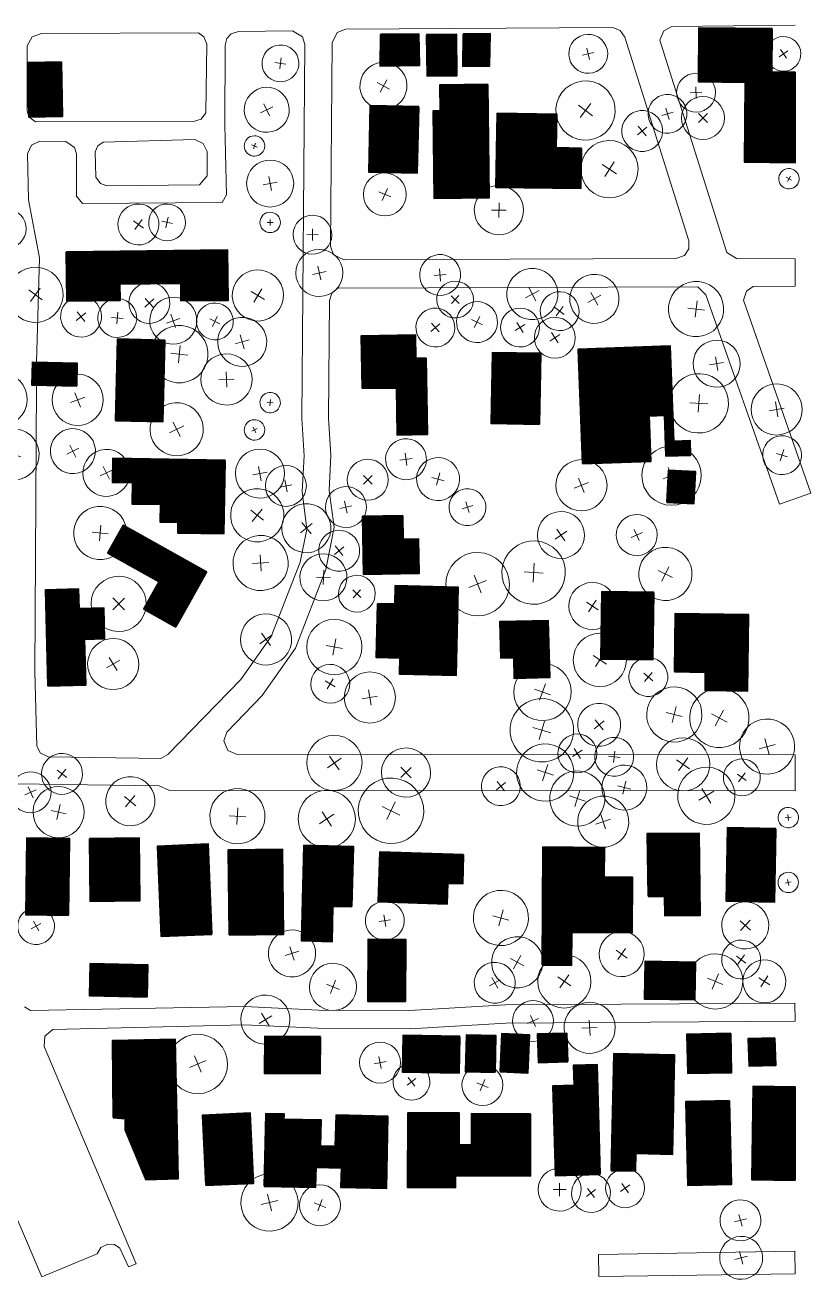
# Model space of a CAD drawing. Header units: metres. Extents: x -391 to 391, y -347 to 344.
# Drawn here: x 218.2 to 391.1, y -337 to -59.9 of the extents above; entities that cross this region are included whole.
import ezdxf

# ---------------------------------------------------------------- set-up
doc = ezdxf.new("R2010")
doc.units = ezdxf.units.M
for name, color, linetype, lineweight, true_color in [('ROADS', 251, 'Continuous', 18, 0x333333), ('ROOFS', 251, 'Continuous', 40, 0x000000), ('ROOFS_FILL', 255, 'Continuous', 0, 0xffffff), ('TREES', 251, 'Continuous', 9, 0x555555)]:
    doc.layers.add(name, color=color, linetype=linetype, lineweight=lineweight, true_color=true_color)

# ---------------------------------------------------------------- blocks, each defined once
blk = doc.blocks.new('TREE_0_52BACD')
at = {"layer": 'TREES'}
for points in [[(6.01, 0), (5.89, -1.17), (5.55, -2.3), (5, -3.34), (4.25, -4.25), (3.34, -5), (2.3, -5.55), (1.17, -5.89), (0, -6.01), (-1.17, -5.89), (-2.3, -5.55), (-3.34, -5), (-4.25, -4.25), (-5, -3.34), (-5.55, -2.3), (-5.89, -1.17), (-6.01, 0), (-5.89, 1.17), (-5.55, 2.3), (-5, 3.34), (-4.25, 4.25), (-3.34, 5), (-2.3, 5.55), (-1.17, 5.89), (0, 6.01), (1.17, 5.89), (2.3, 5.55), (3.34, 5), (4.25, 4.25), (5, 3.34), (5.55, 2.3), (5.89, 1.17), (6.01, 0)], [(-1.8, 0), (1.8, 0)], [(0, 1.8), (0, -1.8)]]:
    blk.add_lwpolyline(points, dxfattribs=at)

msp = doc.modelspace()

# ---------------------------------------------------------------- hatches: boundary and pattern name
at = {"layer": 'ROOFS_FILL'}
h = msp.add_hatch(dxfattribs=at)
h.set_pattern_fill('SOLID')
h.paths.add_polyline_path([(382.59, -60.72), (366.47, -60.59), (366.37, -72.37), (376.66, -72.46), (376.5, -90.06), (387.64, -90.16), (387.64, -70.35), (382.51, -70.31), (382.59, -60.72)])
h = msp.add_hatch(dxfattribs=at)
h.set_pattern_fill('SOLID')
h.paths.add_polyline_path([(296.42, -62.01), (296.33, -68.93), (304.94, -68.77), (304.81, -61.94), (296.42, -62.01)])
h = msp.add_hatch(dxfattribs=at)
h.set_pattern_fill('SOLID')
h.paths.add_polyline_path([(306.53, -62.07), (306.66, -71.07), (313.22, -71), (313.09, -61.97), (306.53, -62.07)])
h = msp.add_hatch(dxfattribs=at)
h.set_pattern_fill('SOLID')
h.paths.add_polyline_path([(314.55, -61.94), (314.53, -68.96), (320.37, -68.91), (320.5, -61.84), (314.55, -61.94)])
h = msp.add_hatch(dxfattribs=at)
h.set_pattern_fill('SOLID')
h.paths.add_polyline_path([(226.18, -68.1), (218.79, -68.22), (218.98, -80.13), (226.37, -80.01), (226.18, -68.1)])
h = msp.add_hatch(dxfattribs=at)
h.set_pattern_fill('SOLID')
h.paths.add_polyline_path([(320, -73.01), (309.46, -73.13), (309.52, -78.83), (307.96, -78.85), (308.18, -98.01), (320.28, -97.87), (320, -73.01)])
h = msp.add_hatch(dxfattribs=at)
h.set_pattern_fill('SOLID')
h.paths.add_polyline_path([(304.8, -77.93), (294.14, -77.7), (293.83, -92.2), (304.49, -92.43), (304.8, -77.93)])
h = msp.add_hatch(dxfattribs=at)
h.set_pattern_fill('SOLID')
h.paths.add_polyline_path([(340.64, -87.06), (335.07, -86.98), (335.18, -79.6), (322.04, -79.41), (321.8, -95.59), (340.52, -95.86), (340.64, -87.06)])
h = msp.add_hatch(dxfattribs=at)
h.set_pattern_fill('SOLID')
h.paths.add_polyline_path([(227.22, -109.91), (227.36, -120.66), (239.05, -120.5), (239.01, -116.88), (252.41, -116.71), (252.45, -120.59), (262.85, -120.46), (262.71, -109.45), (227.22, -109.91)])
h = msp.add_hatch(dxfattribs=at)
h.set_pattern_fill('SOLID')
h.paths.add_polyline_path([(238.05, -146.96), (248.44, -147.23), (248.92, -129.37), (238.52, -129.1), (238.05, -146.96)])
h = msp.add_hatch(dxfattribs=at)
h.set_pattern_fill('SOLID')
h.paths.add_polyline_path([(292.36, -139.89), (299.89, -139.77), (300.08, -150.13), (306.7, -150.01), (306.42, -133.32), (304.2, -133.35), (304.12, -128.17), (292.16, -128.38), (292.36, -139.89)])
h = msp.add_hatch(dxfattribs=at)
h.set_pattern_fill('SOLID')
h.paths.add_polyline_path([(331.4, -147.77), (331.67, -132.24), (321.02, -132.05), (320.74, -147.59), (331.4, -147.77)])
h = msp.add_hatch(dxfattribs=at)
h.set_pattern_fill('SOLID')
h.paths.add_polyline_path([(340.82, -156.46), (355.87, -155.91), (355.51, -145.95), (358.89, -145.83), (359.21, -154.76), (364.66, -154.57), (364.55, -151.47), (360.92, -151.6), (360.16, -130.64), (339.91, -131.36), (340.82, -156.46)])
h = msp.add_hatch(dxfattribs=at)
h.set_pattern_fill('SOLID')
h.paths.add_polyline_path([(229.54, -139.31), (229.64, -134.39), (219.78, -134.18), (219.67, -139.11), (229.54, -139.31)])
h = msp.add_hatch(dxfattribs=at)
h.set_pattern_fill('SOLID')
h.paths.add_polyline_path([(262.16, -155.79), (237.47, -155.37), (237.38, -160.55), (241.8, -160.63), (241.73, -165.29), (247.97, -165.39), (247.9, -169.28), (251.79, -169.34), (251.76, -171.67), (261.89, -171.84), (262.16, -155.79)])
h = msp.add_hatch(dxfattribs=at)
h.set_pattern_fill('SOLID')
h.paths.add_polyline_path([(359.39, -164.92), (365.35, -165.24), (365.73, -158.28), (359.77, -157.95), (359.39, -164.92)])
h = msp.add_hatch(dxfattribs=at)
h.set_pattern_fill('SOLID')
h.paths.add_polyline_path([(301.28, -167.98), (292.44, -168.13), (292.66, -180.82), (304.87, -180.61), (304.75, -173.1), (301.36, -173.16), (301.28, -167.98)])
h = msp.add_hatch(dxfattribs=at)
h.set_pattern_fill('SOLID')
h.paths.add_polyline_path([(251.33, -192.37), (258.1, -180.36), (239.73, -170.08), (236.35, -176.08), (247.7, -182.44), (244.31, -188.44), (251.33, -192.37)])
h = msp.add_hatch(dxfattribs=at)
h.set_pattern_fill('SOLID')
h.paths.add_polyline_path([(223.19, -205.4), (231.5, -205.19), (231.24, -195.1), (235.66, -194.98), (235.48, -188.25), (230.03, -188.4), (229.92, -184.12), (222.64, -184.31), (223.19, -205.4)])
h = msp.add_hatch(dxfattribs=at)
h.set_pattern_fill('SOLID')
h.paths.add_polyline_path([(295.74, -187.31), (295.45, -199.09), (300.66, -199.22), (300.57, -202.72), (313.03, -203.02), (313.51, -183.74), (299.61, -183.39), (299.51, -187.41), (295.74, -187.31)])
h = msp.add_hatch(dxfattribs=at)
h.set_pattern_fill('SOLID')
h.paths.add_polyline_path([(356.58, -184.87), (345.14, -184.69), (344.92, -199.44), (356.35, -199.62), (356.58, -184.87)])
h = msp.add_hatch(dxfattribs=at)
h.set_pattern_fill('SOLID')
h.paths.add_polyline_path([(325.73, -199.17), (325.84, -203.69), (333.64, -203.49), (333.33, -191.07), (322.68, -191.33), (322.87, -199.23), (325.73, -199.17)])
h = msp.add_hatch(dxfattribs=at)
h.set_pattern_fill('SOLID')
h.paths.add_polyline_path([(361.13, -202.26), (367.88, -202.34), (367.85, -206.36), (377.2, -206.47), (377.39, -189.76), (361.28, -189.57), (361.13, -202.26)])
h = msp.add_hatch(dxfattribs=at)
h.set_pattern_fill('SOLID')
h.paths.add_polyline_path([(355.28, -251.72), (358.92, -251.67), (358.97, -255.94), (366.76, -255.85), (366.56, -237.86), (355.12, -237.99), (355.28, -251.72)])
h = msp.add_hatch(dxfattribs=at)
h.set_pattern_fill('SOLID')
h.paths.add_polyline_path([(383.41, -236.87), (372.76, -236.67), (372.46, -252.73), (383.11, -252.93), (383.41, -236.87)])
h = msp.add_hatch(dxfattribs=at)
h.set_pattern_fill('SOLID')
h.paths.add_polyline_path([(227.7, -255.88), (227.92, -239.04), (218.55, -238.93), (218.35, -255.75), (227.7, -255.88)])
h = msp.add_hatch(dxfattribs=at)
h.set_pattern_fill('SOLID')
h.paths.add_polyline_path([(232.34, -239.06), (232.48, -252.78), (243.39, -252.67), (243.26, -238.95), (232.34, -239.06)])
h = msp.add_hatch(dxfattribs=at)
h.set_pattern_fill('SOLID')
h.paths.add_polyline_path([(259.28, -260.05), (258.46, -240.27), (247.31, -240.73), (248.12, -260.51), (259.28, -260.05)])
h = msp.add_hatch(dxfattribs=at)
h.set_pattern_fill('SOLID')
h.paths.add_polyline_path([(290.08, -253.99), (290.42, -240.79), (279.51, -240.51), (278.97, -261.48), (285.72, -261.66), (285.93, -253.89), (290.08, -253.99)])
h = msp.add_hatch(dxfattribs=at)
h.set_pattern_fill('SOLID')
h.paths.add_polyline_path([(331.96, -266.81), (338.45, -266.87), (338.51, -259.62), (351.77, -259.71), (351.87, -247.55), (345.62, -247.5), (345.67, -241.02), (332.15, -240.92), (331.96, -266.81)])
h = msp.add_hatch(dxfattribs=at)
h.set_pattern_fill('SOLID')
h.paths.add_polyline_path([(263.09, -260.2), (275.05, -260.05), (274.8, -241.4), (262.84, -241.55), (263.09, -260.2)])
h = msp.add_hatch(dxfattribs=at)
h.set_pattern_fill('SOLID')
h.paths.add_polyline_path([(314.68, -242.59), (296.25, -242), (295.89, -252.86), (311.09, -253.35), (311.23, -248.82), (314.48, -248.93), (314.68, -242.59)])
h = msp.add_hatch(dxfattribs=at)
h.set_pattern_fill('SOLID')
h.paths.add_polyline_path([(301.9, -274.86), (301.98, -261.27), (293.66, -261.21), (293.58, -274.81), (301.9, -274.86)])
h = msp.add_hatch(dxfattribs=at)
h.set_pattern_fill('SOLID')
h.paths.add_polyline_path([(245.03, -273.83), (245.19, -266.84), (232.46, -266.55), (232.3, -273.54), (245.03, -273.83)])
h = msp.add_hatch(dxfattribs=at)
h.set_pattern_fill('SOLID')
h.paths.add_polyline_path([(365.71, -266.29), (354.67, -266.1), (354.53, -274.26), (365.58, -274.44), (365.71, -266.29)])
h = msp.add_hatch(dxfattribs=at)
h.set_pattern_fill('SOLID')
h.paths.add_polyline_path([(283.15, -282.66), (270.93, -282.59), (270.89, -290.62), (283.1, -290.69), (283.15, -282.66)])
h = msp.add_hatch(dxfattribs=at)
h.set_pattern_fill('SOLID')
h.paths.add_polyline_path([(313.82, -282.56), (301.35, -282.33), (301.2, -290.36), (313.67, -290.58), (313.82, -282.56)])
h = msp.add_hatch(dxfattribs=at)
h.set_pattern_fill('SOLID')
h.paths.add_polyline_path([(321.62, -290.43), (321.79, -282.41), (315.3, -282.27), (315.13, -290.29), (321.62, -290.43)])
h = msp.add_hatch(dxfattribs=at)
h.set_pattern_fill('SOLID')
h.paths.add_polyline_path([(322.7, -290.3), (328.79, -290.59), (329.19, -282.31), (323.09, -282.02), (322.7, -290.3)])
h = msp.add_hatch(dxfattribs=at)
h.set_pattern_fill('SOLID')
h.paths.add_polyline_path([(337.63, -288.1), (337.44, -281.89), (330.94, -282.1), (331.14, -288.3), (337.63, -288.1)])
h = msp.add_hatch(dxfattribs=at)
h.set_pattern_fill('SOLID')
h.paths.add_polyline_path([(373.47, -281.95), (363.85, -282.13), (364.02, -290.68), (373.63, -290.5), (373.47, -281.95)])
h = msp.add_hatch(dxfattribs=at)
h.set_pattern_fill('SOLID')
h.paths.add_polyline_path([(237.56, -300.41), (240.22, -300.61), (240.16, -303.12), (244.7, -314.07), (251.85, -313.81), (251.2, -283.24), (237.36, -283.51), (237.56, -300.41)])
h = msp.add_hatch(dxfattribs=at)
h.set_pattern_fill('SOLID')
h.paths.add_polyline_path([(383.19, -282.91), (377.34, -283.12), (377.57, -289.07), (383.4, -288.86), (383.19, -282.91)])
h = msp.add_hatch(dxfattribs=at)
h.set_pattern_fill('SOLID')
h.paths.add_polyline_path([(347.19, -312.05), (352.52, -312.16), (352.6, -308.28), (360.66, -308.45), (361.11, -286.69), (347.73, -286.42), (347.19, -312.05)])
h = msp.add_hatch(dxfattribs=at)
h.set_pattern_fill('SOLID')
h.paths.add_polyline_path([(344.75, -312.9), (344.07, -288.84), (338.88, -288.98), (339, -293.37), (334.32, -293.51), (334.88, -313.17), (344.75, -312.9)])
h = msp.add_hatch(dxfattribs=at)
h.set_pattern_fill('SOLID')
h.paths.add_polyline_path([(387.64, -314.21), (387.64, -293.74), (378.42, -293.61), (378.1, -314.06), (387.64, -314.21)])
h = msp.add_hatch(dxfattribs=at)
h.set_pattern_fill('SOLID')
h.paths.add_polyline_path([(373.21, -296.73), (363.6, -296.96), (364.02, -315.34), (373.63, -315.12), (373.21, -296.73)])
h = msp.add_hatch(dxfattribs=at)
h.set_pattern_fill('SOLID')
h.paths.add_polyline_path([(257.93, -315.34), (268.44, -314.85), (267.73, -299.47), (257.22, -299.95), (257.93, -315.34)])
h = msp.add_hatch(dxfattribs=at)
h.set_pattern_fill('SOLID')
h.paths.add_polyline_path([(270.79, -315.5), (282.09, -315.75), (282.19, -311.34), (287.77, -311.47), (287.68, -315.74), (297.68, -315.95), (298.02, -300.16), (286.6, -299.92), (286.44, -306.77), (283.19, -306.71), (283.32, -301), (275.13, -300.83), (275.16, -299.67), (271.13, -299.58), (270.79, -315.5)])
h = msp.add_hatch(dxfattribs=at)
h.set_pattern_fill('SOLID')
h.paths.add_polyline_path([(329.43, -299.64), (316.43, -299.61), (316.42, -306.47), (313.69, -306.46), (313.71, -299.47), (302.4, -299.44), (302.36, -315.76), (312.89, -315.79), (312.9, -313.2), (329.4, -313.24), (329.43, -299.64)])

# ---------------------------------------------------------------- linework, layer by layer
at = {"layer": 'ROADS'}
for points in [[(205.5, -226.81), (247.64, -227.43), (249.91, -228.44), (387.64, -228.53), (387.64, -220.58), (264.87, -220.49), (262.76, -219.62), (261.87, -217.52), (262.53, -215.62), (270.35, -207.53), (277.67, -197.07), (284.35, -179.74), (286.2, -170.45), (285.06, -162.41), (285.42, -154.67), (284.94, -146.4), (285.18, -120.59), (285.69, -118.94), (287.03, -117.84), (366.24, -117.53), (367.97, -119.33), (384.18, -165.41), (391.11, -162.98), (376.31, -120.45), (376.95, -118.48), (378.43, -117.48), (387.63, -117.38), (387.66, -111.39), (374.76, -111.31), (372.59, -110.01), (357.9, -63.28), (358.75, -61.16), (360.55, -60.27), (387.66, -59.93)], [(216.58, -323.07), (221.84, -335.51), (233.99, -330.39), (234.82, -329.05), (236.36, -328.29), (237.8, -328.4), (239.02, -329.16), (240.92, -333.29), (242.59, -332.62), (222.33, -284.77), (222.53, -282.5), (224.27, -281.02), (266.42, -280.01), (282.59, -280.75), (302.93, -280.89), (324.01, -279.64), (387.65, -279.23), (387.57, -275.23), (323.87, -275.64), (302.76, -276.89), (282.73, -276.75), (266.53, -276.01), (219.36, -276.85), (218.06, -276.06)]]:
    msp.add_lwpolyline(points, dxfattribs=at)
for points in [[(347.55, -60.48), (349.17, -61.13), (350.15, -62.57), (364.25, -107.44), (364.26, -109.18), (363.3, -110.64), (361.4, -111.33), (288.37, -111.61), (286.03, -110.51), (285.35, -108.59), (285.74, -63.84), (286.85, -61.53), (288.74, -60.86), (347.55, -60.48)], [(218.64, -64.51), (219.73, -62.48), (221.74, -61.78), (256.31, -61.64), (257.49, -62.51), (258.17, -64.12), (257.96, -79.28), (256.88, -80.62), (255.23, -81.14), (220.45, -81.26), (218.98, -80.13), (218.62, -78.78), (218.64, -64.51)], [(221.33, -111.17), (218.92, -98.39), (218.71, -88.26), (219.56, -86.39), (221.41, -85.51), (227.1, -85.56), (229.01, -86.85), (229.5, -88.24), (229.44, -97.61), (230.76, -99.19), (261.53, -99), (262.47, -97.3), (262.13, -81.9), (262.18, -64.32), (262.53, -62.91), (263.5, -61.83), (265.15, -61.32), (277, -61.2), (279.23, -62.53), (279.74, -64.22), (279.08, -146.53), (279.56, -154.75), (279.18, -162.63), (280.19, -170.87), (278.7, -178.15), (272.32, -194.53), (265.63, -204.01), (249.59, -220.51), (248, -221.37), (223.32, -221.05), (221.53, -220.2), (220.71, -218.7), (220.32, -202.3), (220.64, -139.13), (219.67, -139.11), (219.78, -134.18), (220.65, -134.2), (221.33, -111.17)], [(255.51, -85.15), (257.35, -85.98), (258.24, -87.78), (258.24, -93.13), (256.52, -95.07), (236.17, -95.29), (234.79, -94.79), (233.69, -93.43), (233.57, -87.82), (234.19, -86.53), (235.34, -85.67), (255.51, -85.15)], [(344.36, -330.55), (344.43, -335.43), (387.68, -334.81), (387.61, -329.86), (344.36, -330.55)]]:
    msp.add_lwpolyline(points, close=True, dxfattribs=at)
at = {"layer": 'ROOFS'}
for points in [[(382.59, -60.72), (366.47, -60.59), (366.37, -72.37), (376.66, -72.46), (376.5, -90.06), (387.64, -90.16), (387.64, -70.35), (382.51, -70.31), (382.59, -60.72)], [(296.42, -62.01), (296.33, -68.93), (304.94, -68.77), (304.81, -61.94), (296.42, -62.01)], [(306.53, -62.07), (306.66, -71.07), (313.22, -71), (313.09, -61.97), (306.53, -62.07)], [(314.55, -61.94), (314.53, -68.96), (320.37, -68.91), (320.5, -61.84), (314.55, -61.94)], [(226.18, -68.1), (218.79, -68.22), (218.98, -80.13), (226.37, -80.01), (226.18, -68.1)], [(320, -73.01), (309.46, -73.13), (309.52, -78.83), (307.96, -78.85), (308.18, -98.01), (320.28, -97.87), (320, -73.01)], [(304.8, -77.93), (294.14, -77.7), (293.83, -92.2), (304.49, -92.43), (304.8, -77.93)], [(340.64, -87.06), (335.07, -86.98), (335.18, -79.6), (322.04, -79.41), (321.8, -95.59), (340.52, -95.86), (340.64, -87.06)], [(227.22, -109.91), (227.36, -120.66), (239.05, -120.5), (239.01, -116.88), (252.41, -116.71), (252.45, -120.59), (262.85, -120.46), (262.71, -109.45), (227.22, -109.91)], [(238.05, -146.96), (248.44, -147.23), (248.92, -129.37), (238.52, -129.1), (238.05, -146.96)], [(292.36, -139.89), (299.89, -139.77), (300.08, -150.13), (306.7, -150.01), (306.42, -133.32), (304.2, -133.35), (304.12, -128.17), (292.16, -128.38), (292.36, -139.89)], [(331.4, -147.77), (331.67, -132.24), (321.02, -132.05), (320.74, -147.59), (331.4, -147.77)], [(340.82, -156.46), (355.87, -155.91), (355.51, -145.95), (358.89, -145.83), (359.21, -154.76), (364.66, -154.57), (364.55, -151.47), (360.92, -151.6), (360.16, -130.64), (339.91, -131.36), (340.82, -156.46)], [(229.54, -139.31), (229.64, -134.39), (219.78, -134.18), (219.67, -139.11), (229.54, -139.31)], [(262.16, -155.79), (237.47, -155.37), (237.38, -160.55), (241.8, -160.63), (241.73, -165.29), (247.97, -165.39), (247.9, -169.28), (251.79, -169.34), (251.76, -171.67), (261.89, -171.84), (262.16, -155.79)], [(359.39, -164.92), (365.35, -165.24), (365.73, -158.28), (359.77, -157.95), (359.39, -164.92)], [(301.28, -167.98), (292.44, -168.13), (292.66, -180.82), (304.87, -180.61), (304.75, -173.1), (301.36, -173.16), (301.28, -167.98)], [(251.33, -192.37), (258.1, -180.36), (239.73, -170.08), (236.35, -176.08), (247.7, -182.44), (244.31, -188.44), (251.33, -192.37)], [(223.19, -205.4), (231.5, -205.19), (231.24, -195.1), (235.66, -194.98), (235.48, -188.25), (230.03, -188.4), (229.92, -184.12), (222.64, -184.31), (223.19, -205.4)], [(295.74, -187.31), (295.45, -199.09), (300.66, -199.22), (300.57, -202.72), (313.03, -203.02), (313.51, -183.74), (299.61, -183.39), (299.51, -187.41), (295.74, -187.31)], [(356.58, -184.87), (345.14, -184.69), (344.92, -199.44), (356.35, -199.62), (356.58, -184.87)], [(325.73, -199.17), (325.84, -203.69), (333.64, -203.49), (333.33, -191.07), (322.68, -191.33), (322.87, -199.23), (325.73, -199.17)], [(361.13, -202.26), (367.88, -202.34), (367.85, -206.36), (377.2, -206.47), (377.39, -189.76), (361.28, -189.57), (361.13, -202.26)], [(355.28, -251.72), (358.92, -251.67), (358.97, -255.94), (366.76, -255.85), (366.56, -237.86), (355.12, -237.99), (355.28, -251.72)], [(383.41, -236.87), (372.76, -236.67), (372.46, -252.73), (383.11, -252.93), (383.41, -236.87)], [(227.7, -255.88), (227.92, -239.04), (218.55, -238.93), (218.35, -255.75), (227.7, -255.88)], [(232.34, -239.06), (232.48, -252.78), (243.39, -252.67), (243.26, -238.95), (232.34, -239.06)], [(259.28, -260.05), (258.46, -240.27), (247.31, -240.73), (248.12, -260.51), (259.28, -260.05)], [(290.08, -253.99), (290.42, -240.79), (279.51, -240.51), (278.97, -261.48), (285.72, -261.66), (285.93, -253.89), (290.08, -253.99)], [(331.96, -266.81), (338.45, -266.87), (338.51, -259.62), (351.77, -259.71), (351.87, -247.55), (345.62, -247.5), (345.67, -241.02), (332.15, -240.92), (331.96, -266.81)], [(263.09, -260.2), (275.05, -260.05), (274.8, -241.4), (262.84, -241.55), (263.09, -260.2)], [(314.68, -242.59), (296.25, -242), (295.89, -252.86), (311.09, -253.35), (311.23, -248.82), (314.48, -248.93), (314.68, -242.59)], [(301.9, -274.86), (301.98, -261.27), (293.66, -261.21), (293.58, -274.81), (301.9, -274.86)], [(245.03, -273.83), (245.19, -266.84), (232.46, -266.55), (232.3, -273.54), (245.03, -273.83)], [(365.71, -266.29), (354.67, -266.1), (354.53, -274.26), (365.58, -274.44), (365.71, -266.29)], [(283.15, -282.66), (270.93, -282.59), (270.89, -290.62), (283.1, -290.69), (283.15, -282.66)], [(313.82, -282.56), (301.35, -282.33), (301.2, -290.36), (313.67, -290.58), (313.82, -282.56)], [(321.62, -290.43), (321.79, -282.41), (315.3, -282.27), (315.13, -290.29), (321.62, -290.43)], [(322.7, -290.3), (328.79, -290.59), (329.19, -282.31), (323.09, -282.02), (322.7, -290.3)], [(337.63, -288.1), (337.44, -281.89), (330.94, -282.1), (331.14, -288.3), (337.63, -288.1)], [(373.47, -281.95), (363.85, -282.13), (364.02, -290.68), (373.63, -290.5), (373.47, -281.95)], [(237.56, -300.41), (240.22, -300.61), (240.16, -303.12), (244.7, -314.07), (251.85, -313.81), (251.2, -283.24), (237.36, -283.51), (237.56, -300.41)], [(383.19, -282.91), (377.34, -283.12), (377.57, -289.07), (383.4, -288.86), (383.19, -282.91)], [(347.19, -312.05), (352.52, -312.16), (352.6, -308.28), (360.66, -308.45), (361.11, -286.69), (347.73, -286.42), (347.19, -312.05)], [(344.75, -312.9), (344.07, -288.84), (338.88, -288.98), (339, -293.37), (334.32, -293.51), (334.88, -313.17), (344.75, -312.9)], [(387.64, -314.21), (387.64, -293.74), (378.42, -293.61), (378.1, -314.06), (387.64, -314.21)], [(373.21, -296.73), (363.6, -296.96), (364.02, -315.34), (373.63, -315.12), (373.21, -296.73)], [(257.93, -315.34), (268.44, -314.85), (267.73, -299.47), (257.22, -299.95), (257.93, -315.34)], [(270.79, -315.5), (282.09, -315.75), (282.19, -311.34), (287.77, -311.47), (287.68, -315.74), (297.68, -315.95), (298.02, -300.16), (286.6, -299.92), (286.44, -306.77), (283.19, -306.71), (283.32, -301), (275.13, -300.83), (275.16, -299.67), (271.13, -299.58), (270.79, -315.5)], [(329.43, -299.64), (316.43, -299.61), (316.42, -306.47), (313.69, -306.46), (313.71, -299.47), (302.4, -299.44), (302.36, -315.76), (312.89, -315.79), (312.9, -313.2), (329.4, -313.24), (329.43, -299.64)]]:
    msp.add_lwpolyline(points, close=True, dxfattribs=at)

# ---------------------------------------------------------------- block references
at = {"layer": 'TREES'}
for p, xscale, yscale, zscale, rotation in [((385.09, -66.26), 0.6375, 0.6375, 0.6375, 215.75719983564616), ((342.12, -66.26), 0.7125000000000001, 0.7125000000000001, 0.7125000000000001, 103.61099911059286), ((274.36, -68.36), 0.675, 0.675, 0.675, 82.19034296789324), ((297.04, -73.32), 0.8625, 0.8625, 0.8625, 331.35049290430004), ((271.35, -78.58), 0.825, 0.825, 0.825, 295.23214054041586), ((341.52, -78.73), 1.0875, 1.0875, 1.0875, 322.45355425009666), ((365.86, -74.82), 0.7125000000000001, 0.7125000000000001, 0.7125000000000001, 91.4111951370622), ((359.55, -79.48), 0.7125000000000001, 0.7125000000000001, 0.7125000000000001, 195.90099342026227), ((367.36, -80.38), 0.7875000000000001, 0.7875000000000001, 0.7875000000000001, 134.9913316915766), ((353.99, -83.24), 0.7500000000000001, 0.7500000000000001, 0.7500000000000001, 129.41792313249493), ((346.78, -91.65), 1.05, 1.05, 1.05, 237.2466570329166), ((268.65, -86.54), 0.37437603993344426, 0.37437603993344426, 0.37437603993344426, 69.15250349323222), ((272.1, -94.81), 0.8625, 0.8625, 0.8625, 280.9871967754699), ((297.34, -97.21), 0.7875000000000001, 0.7875000000000001, 0.7875000000000001, 336.81208336376983), ((386.29, -93.76), 0.37437603993344426, 0.37437603993344426, 0.37437603993344426, 60.303993677509965), ((322.44, -100.67), 0.9, 0.9, 0.9, 178.78491886661683), ((214.11, -104.72), 0.7125000000000001, 0.7125000000000001, 0.7125000000000001, 133.40480879349747), ((243.1, -103.82), 0.7500000000000001, 0.7500000000000001, 0.7500000000000001, 53.34831622652366), ((249.41, -103.37), 0.675, 0.675, 0.675, 347.7729400366252), ((272.1, -103.37), 0.37437603993344426, 0.37437603993344426, 0.37437603993344426, 269.7905426862908), ((281.42, -106.08), 0.7125000000000001, 0.7125000000000001, 0.7125000000000001, 358.47704707275864), ((220.42, -119.3), 1.0125, 1.0125, 1.0125, 323.2952144649833), ((282.92, -114.49), 0.8625, 0.8625, 0.8625, 192.0053781877426), ((309.51, -114.94), 0.7500000000000001, 0.7500000000000001, 0.7500000000000001, 95.08592700675777), ((269.4, -119.45), 0.9375, 0.9375, 0.9375, 59.20975388713045), ((329.8, -119.15), 0.9375, 0.9375, 0.9375, 118.12170308770139), ((343.47, -120.2), 0.9, 0.9, 0.9, 29.196409217917136), ((245.51, -121.1), 0.7500000000000001, 0.7500000000000001, 0.7500000000000001, 221.76603868764755), ((312.82, -120.35), 0.675, 0.675, 0.675, 226.60186795917295), ((365.86, -122.45), 1.0125, 1.0125, 1.0125, 353.59816816962973), ((230.48, -124.11), 0.7500000000000001, 0.7500000000000001, 0.7500000000000001, 218.2818303915188), ((250.77, -125.01), 0.8625, 0.8625, 0.8625, 289.72779742385256), ((335.81, -122.9), 0.7125000000000001, 0.7125000000000001, 0.7125000000000001, 53.152636004762506), ((238.45, -124.41), 0.7125000000000001, 0.7125000000000001, 0.7125000000000001, 85.2240847636242), ((259.93, -125.16), 0.675, 0.675, 0.675, 153.96754641582157), ((308.46, -126.51), 0.7125000000000001, 0.7125000000000001, 0.7125000000000001, 130.74950683734284), ((317.63, -125.31), 0.7500000000000001, 0.7500000000000001, 0.7500000000000001, 243.78446849739856), ((327.09, -126.51), 0.7125000000000001, 0.7125000000000001, 0.7125000000000001, 31.612141501509253), ((265.94, -129.67), 0.9, 0.9, 0.9, 105.2656660169772), ((334.76, -128.76), 0.7500000000000001, 0.7500000000000001, 0.7500000000000001, 123.41192106311388), ((252.12, -132.37), 1.05, 1.05, 1.05, 264.13718407792584), ((370.37, -134.47), 0.8625, 0.8625, 0.8625, 189.33080343201613), ((262.49, -137.93), 0.9375, 0.9375, 0.9375, 271.7114302252942), ((212.75, -142.29), 0.975, 0.975, 0.975, 256.49021694148547), ((229.73, -142.44), 0.9375, 0.9375, 0.9375, 110.83025094088664), ((366.46, -143.19), 1.0875, 1.0875, 1.0875, 266.5758089865249), ((383.59, -144.54), 0.9375, 0.9375, 0.9375, 9.816186616384224), ((251.52, -148.9), 0.975, 0.975, 0.975, 206.24327771888582), ((272.1, -143.04), 0.37437603993344426, 0.37437603993344426, 0.37437603993344426, 85.17640771975262), ((268.65, -149.05), 0.37437603993344426, 0.37437603993344426, 0.37437603993344426, 204.43673668057974), ((215.61, -154.46), 0.9375, 0.9375, 0.9375, 341.37698167614496), ((228.68, -153.71), 0.825, 0.825, 0.825, 296.80687178479576), ((384.79, -154.61), 0.7125000000000001, 0.7125000000000001, 0.7125000000000001, 161.97826988588955), ((236.04, -158.51), 0.8625, 0.8625, 0.8625, 115.939456281714), ((269.85, -158.66), 0.9, 0.9, 0.9, 10.174512596012102), ((302, -155.51), 0.7500000000000001, 0.7500000000000001, 0.7500000000000001, 6.912289572061607), ((360.45, -159.11), 1.0875, 1.0875, 1.0875, 201.85847830969644), ((293.59, -160.02), 0.7500000000000001, 0.7500000000000001, 0.7500000000000001, 224.4294301620693), ((309.06, -159.87), 0.7875000000000001, 0.7875000000000001, 0.7875000000000001, 75.22910477040962), ((340.62, -161.22), 0.9375, 0.9375, 0.9375, 111.65312495495975), ((275.56, -161.37), 0.7500000000000001, 0.7500000000000001, 0.7500000000000001, 101.40869898109436), ((269.25, -167.83), 0.975, 0.975, 0.975, 231.45823505159956), ((288.78, -166.03), 0.7500000000000001, 0.7500000000000001, 0.7500000000000001, 12.639247703886669), ((280.07, -170.68), 0.9, 0.9, 0.9, 218.99477300675207), ((315.52, -166.03), 0.675, 0.675, 0.675, 16.980482158583786), ((234.69, -171.74), 0.975, 0.975, 0.975, 84.71371131928126), ((336.11, -172.19), 0.8625, 0.8625, 0.8625, 304.5585626145133), ((352.79, -172.19), 0.7500000000000001, 0.7500000000000001, 0.7500000000000001, 23.70048381982835), ((287.28, -175.64), 0.7500000000000001, 0.7500000000000001, 0.7500000000000001, 128.8381046848285), ((270, -178.35), 1.0125, 1.0125, 1.0125, 94.14993402741294), ((317.78, -183), 1.1625, 1.1625, 1.1625, 111.6492283056357), ((330.1, -180.45), 1.1625, 1.1625, 1.1625, 266.38506083521906), ((359.1, -180.75), 0.975, 0.975, 0.975, 243.21733898662177), ((283.82, -181.5), 0.8625, 0.8625, 0.8625, 177.35593913263332), ((238.75, -187.36), 1.0125, 1.0125, 1.0125, 133.94166950918634), ((291.18, -185.11), 0.675, 0.675, 0.675, 316.2141033654207), ((343.02, -187.81), 0.8625, 0.8625, 0.8625, 326.89434857745294), ((271.2, -195.17), 0.9375, 0.9375, 0.9375, 216.2815363805787), ((286.23, -196.83), 1.0125, 1.0125, 1.0125, 169.08668039112985), ((237.55, -200.58), 0.9375, 0.9375, 0.9375, 300.9345942260651), ((344.67, -199.68), 0.975, 0.975, 0.975, 236.5144386790083), ((285.32, -204.94), 0.7125000000000001, 0.7125000000000001, 0.7125000000000001, 327.7897081604991), ((332.05, -206.74), 1.05, 1.05, 1.05, 249.8340315043599), ((355.34, -203.44), 0.7125000000000001, 0.7125000000000001, 0.7125000000000001, 230.44321242527167), ((294.04, -207.95), 0.9375, 0.9375, 0.9375, 191.1022790630814), ((361.05, -211.7), 1.0125, 1.0125, 1.0125, 255.69123250949525), ((370.97, -212.45), 1.0875, 1.0875, 1.0875, 61.989125090087356), ((331.9, -215.16), 1.1625, 1.1625, 1.1625, 254.00616945127067), ((344.52, -213.96), 0.7875000000000001, 0.7875000000000001, 0.7875000000000001, 39.26082453519732), ((381.48, -218.76), 1.0125, 1.0125, 1.0125, 104.79974954215157), ((286.23, -222.37), 1.0125, 1.0125, 1.0125, 214.77205277708643), ((339.72, -220.27), 0.7125000000000001, 0.7125000000000001, 0.7125000000000001, 212.47375108769833), ((363, -222.67), 0.975, 0.975, 0.975, 54.89473773376798), ((226.28, -224.77), 0.7500000000000001, 0.7500000000000001, 0.7500000000000001, 232.69749099874093), ((302, -224.47), 0.9, 0.9, 0.9, 313.91125303874117), ((332.65, -224.47), 1.05, 1.05, 1.05, 161.47594281475963), ((347.83, -221.02), 0.7125000000000001, 0.7125000000000001, 0.7125000000000001, 174.69806948659772), ((322.89, -227.48), 0.7125000000000001, 0.7125000000000001, 0.7125000000000001, 128.5106820162309), ((368.11, -229.58), 1.05, 1.05, 1.05, 210.9506182010491), ((375.93, -225.53), 0.675, 0.675, 0.675, 53.78977323687867), ((219.36, -228.83), 0.7500000000000001, 0.7500000000000001, 0.7500000000000001, 24.449003324047776), ((241.3, -230.78), 0.9, 0.9, 0.9, 140.83538735621767), ((298.7, -232.89), 1.2, 1.2, 1.2, 334.195691269286), ((339.72, -230.18), 1.0125, 1.0125, 1.0125, 72.03798647764947), ((350.08, -227.78), 0.825, 0.825, 0.825, 76.49622930981812), ((225.53, -233.19), 0.9375, 0.9375, 0.9375, 167.33464259559233), ((284.57, -234.69), 1.05, 1.05, 1.05, 213.53459613671993), ((264.89, -234.09), 1.0125, 1.0125, 1.0125, 266.11524852946235), ((345.42, -235.29), 0.9375, 0.9375, 0.9375, 198.27978394947763), ((386.14, -234.39), 0.37500000000000006, 0.37500000000000006, 0.37500000000000006, 7.434350093643456), ((386.14, -248.66), 0.37500000000000006, 0.37500000000000006, 0.37500000000000006, 282.4738105982985), ((322.89, -256.48), 1.0125, 1.0125, 1.0125, 164.8635133129863), ((376.68, -258.13), 0.8625, 0.8625, 0.8625, 47.6951253540564), ((220.57, -258.28), 0.675, 0.675, 0.675, 29.136802332905024), ((297.34, -257.08), 0.7125000000000001, 0.7125000000000001, 0.7125000000000001, 98.8101558882816), ((349.48, -264.44), 0.825, 0.825, 0.825, 234.16998479333938), ((276.91, -264.29), 0.8625, 0.8625, 0.8625, 198.1410835852562), ((326.49, -266.24), 0.9375, 0.9375, 0.9375, 331.08798399537966), ((375.78, -265.64), 0.7125000000000001, 0.7125000000000001, 0.7125000000000001, 323.58748554254424), ((336.86, -270.45), 0.975, 0.975, 0.975, 325.58350789081595), ((370.07, -270.45), 1.0125, 1.0125, 1.0125, 67.16615463172208), ((285.93, -271.65), 0.8625, 0.8625, 0.8625, 158.5784999466042), ((321.53, -270.75), 0.7500000000000001, 0.7500000000000001, 0.7500000000000001, 209.14564880473054), ((380.88, -270.45), 0.7875000000000001, 0.7875000000000001, 0.7875000000000001, 237.89924119731282), ((271.05, -278.86), 0.9, 0.9, 0.9, 300.9249560055968), ((329.95, -279.16), 0.7500000000000001, 0.7500000000000001, 0.7500000000000001, 294.4831165201724), ((342.42, -280.67), 0.9375, 0.9375, 0.9375, 92.81980339828314), ((256.18, -288.63), 1.0875, 1.0875, 1.0875, 293.01182264913075), ((296.29, -288.33), 0.7500000000000001, 0.7500000000000001, 0.7500000000000001, 281.31979353311345), ((303.2, -292.54), 0.675, 0.675, 0.675, 126.90108884363327), ((318.83, -293.29), 0.7500000000000001, 0.7500000000000001, 0.7500000000000001, 68.83356241856286), ((350.23, -315.98), 0.7125000000000001, 0.7125000000000001, 0.7125000000000001, 215.30295728815025), ((271.95, -319.13), 1.05, 1.05, 1.05, 104.3314897691155), ((335.81, -316.28), 0.7875000000000001, 0.7875000000000001, 0.7875000000000001, 179.74986852952006), ((342.72, -317.03), 0.7125000000000001, 0.7125000000000001, 0.7125000000000001, 127.93228124437277), ((283.07, -319.73), 0.7500000000000001, 0.7500000000000001, 0.7500000000000001, 247.90731351911094), ((375.62, -323.04), 0.7500000000000001, 0.7500000000000001, 0.7500000000000001, 284.94497665028723), ((375.78, -331.3), 0.7875000000000001, 0.7875000000000001, 0.7875000000000001, 13.783631574039394)]:
    msp.add_blockref('TREE_0_52BACD', p, dxfattribs=dict(at, xscale=xscale, yscale=yscale, zscale=zscale, rotation=rotation))

doc.saveas('drawing.dxf')
